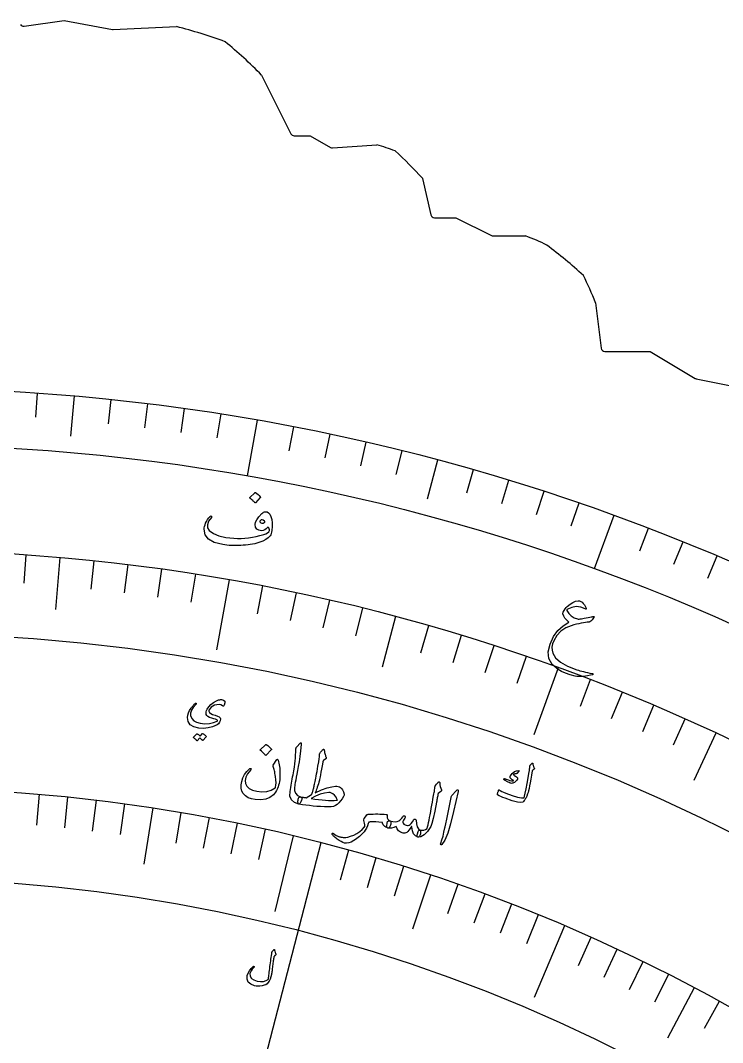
# Model space of a CAD drawing. Header units: millimetres. Extents: x -88 to 88, y -88 to 103.
# Drawn here: x 5.33 to 33.93, y 59.58 to 101.21 of the extents above; entities that cross this region are included whole.
import ezdxf

# ---------------------------------------------------------------- set-up
doc = ezdxf.new("R2010")
doc.units = ezdxf.units.MM
for name, color, linetype in [('CUT_OUTER', 1, 'Continuous'), ('ENGRAVE', 7, 'Continuous'), ('ENGRAVE_FINE', 8, 'Continuous'), ('TEXT', 5, 'Continuous')]:
    doc.layers.add(name, color=color, linetype=linetype)

msp = doc.modelspace()

# ---------------------------------------------------------------- linework, layer by layer
at = {"layer": 'CUT_OUTER'}
for points in [[(5.48, 100.9714), (7.1134, 101.2047), (7.1174, 101.2051), (7.1215, 101.2045), (9.0784, 100.8372), (9.0958, 100.8349), (9.1132, 100.8348), (11.6893, 100.9578), (11.6925, 100.9579)], [(15.1535, 98.9797), (15.1551, 98.9767), (16.3485, 96.5899)], [(16.4827, 96.507), (17.1279, 96.507), (17.1318, 96.5068), (17.1352, 96.505), (17.9585, 96.0348)], [(18.0429, 96.0154), (19.8483, 96.1354), (19.8519, 96.1354)], [(21.7068, 94.7759), (21.7077, 94.7726), (22.0506, 93.2854)], [(22.1968, 93.1691), (23.0631, 93.1691), (23.0665, 93.169), (23.0697, 93.1676), (24.5186, 92.4431)], [(24.5857, 92.4273), (25.906, 92.4273), (25.9098, 92.4271)], [(28.7538, 89.7072), (28.7545, 89.7036), (28.9849, 87.8604)], [(29.1337, 87.729), (30.9761, 87.729), (30.9795, 87.7288), (30.9824, 87.7272), (32.8114, 86.6292)], [(32.8592, 86.6107), (34.6842, 86.246), (34.6878, 86.2451), (34.6907, 86.2429), (42.8395, 79.4527), (42.8483, 79.4459)]]:
    msp.add_lwpolyline(points, dxfattribs=at)
for centre, radius, start, end in [((5.4588, 101.1199), 0.15, 213.72146, 278.1301), ((5.6494, 78.1646), 23.5807, 70.11332, 75.15098), ((2.0546, 86.1812), 18.3134, 44.33531, 50.63229), ((16.4827, 96.657), 0.15, 206.56505, 270), ((18.0329, 96.1651), 0.15, 240.26766, 273.80144), ((17.6873, 88.4047), 8.0281, 68.77489, 74.35748), ((9.0762, 83.2485), 17.1001, 42.38537, 47.65972), ((22.1968, 93.3191), 0.15, 192.98316, 270), ((24.5857, 92.5773), 0.15, 243.43495, 270), ((22.6931, 83.731), 9.2719, 63.8762, 69.70057), ((14.7414, 76.106), 19.9804, 47.42484, 52.96508), ((16.3004, 84.8365), 13.3721, 21.36104, 26.57842), ((29.1337, 87.879), 0.15, 187.12502, 270), ((32.8886, 86.7578), 0.15, 239.02025, 258.70053)]:
    msp.add_arc(centre, radius, start, end, dxfattribs=at)
at = {"layer": 'ENGRAVE'}
for points in [[(7.5163, 85.9118), (7.3725, 84.2681)], [(14.9754, 84.9298), (14.5743, 82.6549)], [(22.3206, 83.3014), (21.8935, 81.7077)], [(29.4958, 81.0391), (28.7058, 78.8684)], [(6.9411, 79.3369), (6.7555, 77.2154)], [(13.8293, 78.4301), (13.3251, 75.5702)], [(20.6123, 76.9263), (20.0612, 74.8693)], [(27.2385, 74.8371), (26.2453, 72.1083)], [(33.6573, 72.1784), (32.7573, 70.2483)], [(10.7214, 69.1336), (10.3654, 66.8378)], [(16.4353, 68.0021), (15.6911, 64.9227)], [(17.5662, 67.7188), (14.9147, 57.4971)], [(22.0396, 66.3977), (21.3078, 64.1928)], [(27.4964, 64.33), (26.2513, 61.4169)], [(32.7682, 61.8114), (31.6801, 59.7588)]]:
    msp.add_lwpolyline(points, dxfattribs=at)
for radius in [86.24, 86.24, 83.93, 79.64, 79.64, 76.252, 69.96, 69.96, 66.264]:
    msp.add_circle((0, 0), radius, dxfattribs=at)
at = {"layer": 'ENGRAVE_FINE'}
for points in [[(6.0158, 86.0299), (5.9467, 85.0423)], [(9.0145, 85.7676), (8.9111, 84.783)], [(10.51, 85.5972), (10.3894, 84.6146)], [(12.0023, 85.4007), (11.8645, 84.4204)], [(13.4909, 85.1782), (13.336, 84.2004)], [(16.4554, 84.6555), (16.2665, 83.6837)], [(17.9303, 84.3554), (17.7245, 83.3871)], [(19.3998, 84.0297), (19.1771, 83.065)], [(20.8633, 83.6783), (20.6238, 82.7177)], [(23.771, 82.8992), (23.4981, 81.9476)], [(25.2141, 82.4717), (24.9247, 81.525)], [(26.6496, 82.0191), (26.3437, 81.0776)], [(28.077, 81.5415), (27.7547, 80.6055)], [(30.9057, 80.512), (30.5509, 79.5877)], [(32.3061, 79.9603), (31.9352, 79.0424)], [(5.5554, 79.446), (5.4744, 78.2872)], [(8.3246, 79.2037), (8.2032, 78.0485)], [(33.6967, 79.3843), (33.3098, 78.473)], [(9.7057, 79.0464), (9.5641, 77.8934)], [(11.0837, 78.8649), (10.9221, 77.7147)], [(12.4584, 78.6595), (12.2767, 77.5122)], [(15.196, 78.1768), (14.9744, 77.0365)], [(16.5581, 77.8997), (16.3166, 76.7635)], [(17.9151, 77.5988), (17.6538, 76.467)], [(19.2667, 77.2744), (18.9856, 76.1473)], [(21.9518, 76.5549), (21.6316, 75.4383)], [(23.2845, 76.1601), (22.9449, 75.0493)], [(24.6101, 75.7421), (24.2512, 74.6374)], [(25.9282, 75.3011), (25.5501, 74.2028)], [(28.5404, 74.3503), (28.1241, 73.2659)], [(29.8337, 73.8409), (29.3985, 72.7639)], [(31.1178, 73.309), (30.664, 72.2397)], [(32.3925, 72.7548), (31.92, 71.6936)], [(6.0973, 69.6938), (5.9869, 68.4314)], [(7.2565, 69.5826), (7.1251, 68.3223)], [(8.4138, 69.4522), (8.2614, 68.1942)], [(9.5689, 69.3025), (9.3956, 68.0472)], [(11.8711, 68.9455), (11.6561, 67.6966)], [(13.0177, 68.7382), (12.7819, 67.4931)], [(14.1607, 68.5119), (13.9043, 67.2709)], [(15.3001, 68.2665), (15.0229, 67.0299)], [(18.6923, 67.4166), (18.3537, 66.1955)], [(19.8135, 67.0957), (19.4546, 65.8803)], [(20.9294, 66.756), (20.5503, 65.5468)], [(23.144, 66.0209), (22.7248, 64.825)], [(24.2422, 65.6256), (23.8031, 64.4369)], [(25.3338, 65.212), (24.8749, 64.0308)], [(26.4187, 64.7801), (25.9401, 63.6067)], [(28.5668, 63.8619), (28.0493, 62.7052)], [(29.6294, 63.3759), (29.0927, 62.2279)], [(30.6841, 62.872), (30.1283, 61.7332)], [(31.7304, 62.3505), (31.1557, 61.2211)], [(33.7972, 61.2548), (33.185, 60.1453)]]:
    msp.add_lwpolyline(points, dxfattribs=at)
at = {"layer": 'TEXT'}
for points in [[(14.8742, 81.9729), (14.8789, 81.9761), (14.8849, 81.9774), (14.8922, 81.9769), (14.9009, 81.9745), (14.9584, 81.9385), (15.0114, 81.8978), (15.0596, 81.8521), (15.1033, 81.8016), (15.1071, 81.7945), (15.1081, 81.7878), (15.1064, 81.7817), (15.1018, 81.776), (14.9087, 81.5659), (14.9021, 81.5612), (14.8947, 81.5611), (14.8865, 81.5657), (14.8774, 81.5748), (14.8697, 81.5827), (14.8573, 81.5946), (14.8403, 81.6107), (14.8187, 81.6307), (14.7921, 81.6549), (14.76, 81.6834), (14.7226, 81.716), (14.6797, 81.7527), (14.6742, 81.7586), (14.6718, 81.7638), (14.6727, 81.7685), (14.6767, 81.7727)], [(15.3129, 81.1998), (15.3768, 81.1923), (15.4349, 81.1564), (15.4871, 81.0921), (15.5334, 80.9993), (15.5681, 80.8833), (15.5858, 80.7496), (15.5865, 80.5981), (15.5702, 80.4288), (15.5603, 80.3682), (15.5453, 80.313), (15.5254, 80.2632), (15.5004, 80.2188), (15.4263, 80.135), (15.3259, 80.0606), (15.1992, 79.9955), (15.0463, 79.9397), (14.9616, 79.9163), (14.8748, 79.8954), (14.786, 79.877), (14.6951, 79.8612), (14.602, 79.8478), (14.5063, 79.8371), (14.4082, 79.8289), (14.3076, 79.8233), (14.207, 79.82), (14.1091, 79.8187), (14.0137, 79.8194), (13.921, 79.8222), (13.8307, 79.8273), (13.7426, 79.835), (13.6568, 79.8452), (13.5733, 79.8579), (13.2304, 79.9446), (12.9897, 80.0781), (12.8509, 80.2593), (12.8142, 80.4887), (12.8201, 80.5397), (12.8323, 80.5969), (12.8506, 80.6604), (12.8752, 80.7301), (12.9093, 80.8056), (12.9512, 80.8773), (13.0011, 80.9454), (13.059, 81.0097), (13.0673, 81.0169), (13.0763, 81.0215), (13.0861, 81.0235), (13.0968, 81.023), (13.1066, 81.02), (13.114, 81.0145), (13.119, 81.0067), (13.1216, 80.9964), (13.1219, 80.9855), (13.1199, 80.9758), (13.1157, 80.9672), (13.1092, 80.9598), (12.9972, 80.8068), (12.946, 80.6689), (12.9553, 80.5462), (13.0249, 80.4388), (13.1954, 80.3107), (13.4194, 80.2143), (13.6969, 80.1493), (14.0283, 80.1149), (14.1756, 80.1104), (14.3244, 80.1126), (14.4747, 80.1215), (14.6265, 80.1372), (14.7798, 80.1595), (14.9343, 80.1887), (15.0901, 80.2247), (15.2472, 80.2674), (15.3322, 80.2967), (15.3991, 80.333), (15.448, 80.3765), (15.4789, 80.427), (15.4751, 80.4666), (15.4645, 80.5042), (15.4469, 80.54), (15.4225, 80.5738), (15.4192, 80.5758), (15.4145, 80.5745), (15.4083, 80.5698), (15.4007, 80.5618), (15.3418, 80.4982), (15.2809, 80.4535), (15.218, 80.4278), (15.1531, 80.4211), (15.0404, 80.4406), (14.9599, 80.4896), (14.9116, 80.568), (14.8955, 80.6761), (14.9126, 80.7657), (14.963, 80.8697), (15.0467, 80.9882), (15.1639, 81.121), (15.1991, 81.1526), (15.2356, 81.1763), (15.2736, 81.192), (15.3129, 81.1998)], [(15.2644, 80.7527), (15.2787, 80.7646), (15.2847, 80.778), (15.2824, 80.793), (15.2719, 80.8095), (15.2248, 80.8536), (15.1791, 80.8707), (15.1349, 80.8608), (15.0921, 80.8239), (15.0851, 80.8115), (15.0819, 80.7999), (15.0826, 80.7893), (15.0871, 80.7796), (15.1259, 80.7436), (15.1684, 80.7271), (15.2146, 80.7302), (15.2644, 80.7527)], [(28.0525, 77.5714), (28.1045, 77.567), (28.1557, 77.5475), (28.2063, 77.5131), (28.256, 77.4637), (28.2799, 77.4345), (28.3012, 77.4061), (28.32, 77.3784), (28.3363, 77.3514), (28.3501, 77.3253), (28.3615, 77.3002), (28.3706, 77.2763), (28.3772, 77.2534), (28.3796, 77.2326), (28.3721, 77.2231), (28.3546, 77.2249), (28.3271, 77.2379), (28.1515, 77.3156), (27.9704, 77.3374), (27.7842, 77.3031), (27.5933, 77.2128), (27.5861, 77.205), (27.5829, 77.1954), (27.5837, 77.184), (27.5884, 77.1707), (27.6687, 77.0494), (27.7677, 76.9526), (27.8854, 76.88), (28.022, 76.8315), (28.0483, 76.8275), (28.0841, 76.8275), (28.1295, 76.8316), (28.1845, 76.8398), (28.2866, 76.8599), (28.3769, 76.8775), (28.4552, 76.8926), (28.5216, 76.9052), (28.5762, 76.9155), (28.6187, 76.9234), (28.6494, 76.929), (28.6681, 76.9322), (28.6926, 76.9309), (28.7021, 76.9204), (28.6966, 76.9006), (28.6762, 76.8715), (28.6123, 76.799), (28.5606, 76.7466), (28.5211, 76.7142), (28.4938, 76.7019), (28.4215, 76.6956), (28.3439, 76.6858), (28.2611, 76.6727), (28.173, 76.6561), (28.0798, 76.636), (27.9814, 76.6124), (27.8778, 76.5853), (27.7691, 76.5548), (27.5407, 76.4634), (27.3449, 76.33), (27.1818, 76.1547), (27.051, 75.9379), (27.0034, 75.8114), (26.9812, 75.686), (26.9842, 75.5617), (27.0123, 75.4385), (27.1235, 75.247), (27.3243, 75.0707), (27.6148, 74.9088), (27.9948, 74.7604), (28.0553, 74.742), (28.1208, 74.7233), (28.1915, 74.7043), (28.2672, 74.6851), (28.3479, 74.6657), (28.4335, 74.6466), (28.524, 74.6276), (28.6194, 74.6087), (28.6355, 74.6045), (28.6466, 74.5991), (28.6527, 74.5927), (28.6538, 74.5853), (28.6279, 74.5608), (28.5528, 74.5372), (28.4287, 74.5144), (28.2556, 74.4923), (28.1523, 74.4832), (28.0639, 74.4806), (27.9905, 74.4847), (27.932, 74.4954), (27.7222, 74.5559), (27.5362, 74.6223), (27.3738, 74.6947), (27.235, 74.7733), (26.9944, 74.9811), (26.8589, 75.2224), (26.8288, 75.4979), (26.9048, 75.8076), (27.05, 76.1097), (27.2261, 76.359), (27.4336, 76.5551), (27.6724, 76.6979), (27.5818, 76.7851), (27.5115, 76.8656), (27.4615, 76.9396), (27.4319, 77.0071), (27.4262, 77.0321), (27.4253, 77.0575), (27.4292, 77.0833), (27.4379, 77.1096), (27.4732, 77.1759), (27.5128, 77.2365), (27.5567, 77.2913), (27.6049, 77.3403), (27.7194, 77.4328), (27.8321, 77.5021), (27.9432, 77.5483), (28.0525, 77.5714)], [(13.567, 73.2939), (13.5015, 73.33), (13.4238, 73.3452), (13.3339, 73.3396), (13.2319, 73.3129), (13.1647, 73.282), (13.1061, 73.2411), (13.056, 73.1904), (13.0146, 73.1298), (13.0092, 73.1171), (13.0065, 73.1035), (13.0064, 73.0888), (13.0089, 73.0731), (13.0348, 73.021), (13.0858, 72.9761), (13.1618, 72.9383), (13.2628, 72.9075), (13.3626, 72.878), (13.4329, 72.8446), (13.4737, 72.8075), (13.485, 72.7667), (13.4724, 72.6878), (13.4441, 72.6208), (13.4001, 72.5656), (13.3404, 72.5222), (13.1617, 72.4419), (12.9783, 72.3919), (12.7898, 72.372), (12.5962, 72.3823), (12.3916, 72.4325), (12.2472, 72.5219), (12.163, 72.6508), (12.1389, 72.8194), (12.1506, 72.9077), (12.1791, 73.001), (12.2245, 73.0992), (12.2868, 73.2024), (12.3073, 73.2305), (12.328, 73.2575), (12.3489, 73.2834), (12.37, 73.3081), (12.3915, 73.3317), (12.4136, 73.3545), (12.4362, 73.3763), (12.4594, 73.3971), (12.4714, 73.4054), (12.4812, 73.4079), (12.489, 73.4046), (12.4947, 73.3956), (12.4969, 73.3852), (12.4962, 73.3754), (12.4926, 73.366), (12.4859, 73.3572), (12.3731, 73.2294), (12.2989, 73.1095), (12.2632, 72.9975), (12.2658, 72.8934), (12.3109, 72.7766), (12.3904, 72.6861), (12.5045, 72.6216), (12.6531, 72.5831), (12.849, 72.5646), (13.0301, 72.5736), (13.1965, 72.61), (13.3484, 72.674), (13.358, 72.6801), (13.3624, 72.687), (13.3618, 72.6949), (13.3561, 72.7038), (13.3299, 72.723), (13.2822, 72.7439), (13.213, 72.7666), (13.1221, 72.7908), (13.0304, 72.8192), (12.9627, 72.8537), (12.9189, 72.8945), (12.8992, 72.9416), (12.8953, 72.9935), (12.9011, 73.0461), (12.9163, 73.0996), (12.9412, 73.1539), (13.009, 73.2572), (13.094, 73.3482), (13.1963, 73.4269), (13.3157, 73.4932), (13.3471, 73.5084), (13.3772, 73.5209), (13.4059, 73.531), (13.4334, 73.5385), (13.4595, 73.5435), (13.4841, 73.5464), (13.5071, 73.547), (13.5286, 73.5455), (13.6097, 73.5226), (13.6535, 73.4773), (13.6603, 73.4098), (13.6299, 73.32), (13.6153, 73.297), (13.6, 73.285), (13.5839, 73.2839), (13.567, 73.2939)], [(12.7436, 72.1611), (12.7468, 72.1633), (12.7508, 72.1643), (12.7556, 72.164), (12.7614, 72.1624), (12.7809, 72.1508), (12.7996, 72.1385), (12.8174, 72.1254), (12.8345, 72.1117), (12.8508, 72.0972), (12.8666, 72.0816), (12.8817, 72.065), (12.8963, 72.0474), (12.8988, 72.0424), (12.8994, 72.0374), (12.8981, 72.0325), (12.8949, 72.0277), (12.7642, 71.8822), (12.761, 71.8806), (12.7569, 71.8813), (12.7519, 71.8844), (12.7459, 71.8899), (12.742, 71.8947), (12.7354, 71.9015), (12.7262, 71.9103), (12.7143, 71.921), (12.6997, 71.9339), (12.6822, 71.9492), (12.6618, 71.9667), (12.6386, 71.9865), (12.536, 71.8736), (12.5316, 71.8703), (12.5267, 71.8702), (12.5212, 71.8732), (12.5152, 71.8794), (12.51, 71.8847), (12.5018, 71.8928), (12.4904, 71.9037), (12.476, 71.9173), (12.4583, 71.9336), (12.437, 71.9529), (12.412, 71.9749), (12.3835, 71.9998), (12.3807, 72.0036), (12.3798, 72.0071), (12.3808, 72.0102), (12.3836, 72.0131), (12.5146, 72.1524), (12.5178, 72.1546), (12.5218, 72.1556), (12.5266, 72.1553), (12.5324, 72.1537), (12.5491, 72.1448), (12.5652, 72.135), (12.5805, 72.1243), (12.5952, 72.1128), (12.6092, 72.1006), (12.6225, 72.0878), (12.6352, 72.0744), (12.6472, 72.0605)], [(15.3162, 71.7109), (15.3213, 71.7141), (15.3277, 71.7154), (15.3355, 71.7146), (15.3446, 71.7117), (15.4045, 71.6717), (15.4593, 71.6266), (15.509, 71.5766), (15.5535, 71.5215), (15.5574, 71.5138), (15.5582, 71.5067), (15.5562, 71.5002), (15.5512, 71.4944), (15.3392, 71.2776), (15.3321, 71.2728), (15.3242, 71.273), (15.3157, 71.2781), (15.3064, 71.2881), (15.2984, 71.2967), (15.2857, 71.3098), (15.2682, 71.3274), (15.246, 71.3494), (15.2186, 71.376), (15.1856, 71.4072), (15.1469, 71.443), (15.1026, 71.4834), (15.097, 71.4898), (15.0946, 71.4955), (15.0957, 71.5005), (15.1001, 71.5047)], [(16.7321, 71.7754), (16.7409, 71.7838), (16.7486, 71.7889), (16.755, 71.7909), (16.7603, 71.7896), (16.7673, 71.7835), (16.7714, 71.7688), (16.7727, 71.7458), (16.7711, 71.7143), (16.7414, 71.4621), (16.7108, 71.2297), (16.6793, 71.0169), (16.6472, 70.8239), (16.6169, 70.6594), (16.59, 70.512), (16.5664, 70.3815), (16.5461, 70.2681), (16.529, 70.1717), (16.5148, 70.0924), (16.5035, 70.0302), (16.4951, 69.9851), (16.4928, 69.8447), (16.5339, 69.7312), (16.6184, 69.6447), (16.7463, 69.585), (16.7813, 69.5661), (16.7997, 69.5374), (16.8014, 69.4987), (16.7864, 69.4502), (16.7524, 69.3763), (16.7225, 69.3249), (16.6968, 69.2959), (16.6752, 69.2894), (16.4927, 69.3595), (16.3714, 69.4676), (16.3115, 69.614), (16.3128, 69.7989), (16.3262, 69.8843), (16.3402, 69.9699), (16.3549, 70.0554), (16.3702, 70.1411), (16.386, 70.2268), (16.402, 70.3127), (16.4183, 70.3988), (16.4348, 70.485), (16.4665, 70.6494), (16.492, 70.7982), (16.5111, 70.9313), (16.524, 71.0487), (16.5332, 71.1622), (16.5415, 71.2835), (16.5489, 71.4125), (16.5554, 71.5494), (16.5577, 71.5738), (16.5633, 71.5953), (16.5723, 71.6138), (16.5845, 71.6294)], [(17.6551, 71.5122), (17.6651, 71.5187), (17.6737, 71.5224), (17.6806, 71.5235), (17.686, 71.522), (17.6918, 71.5175), (17.6966, 71.5107), (17.7003, 71.5015), (17.703, 71.4899), (17.7134, 71.4404), (17.7234, 71.3944), (17.7333, 71.3519), (17.7428, 71.313), (17.7524, 71.278), (17.7624, 71.2472), (17.7728, 71.2206), (17.7836, 71.1984), (17.7911, 71.1804), (17.7909, 71.1635), (17.7829, 71.1476), (17.7672, 71.1328), (17.68, 71.0675), (17.6679, 71.0555), (17.6583, 71.0407), (17.651, 71.0232), (17.6462, 71.0028), (17.6185, 70.8455), (17.5938, 70.7069), (17.5719, 70.5873), (17.553, 70.4865), (17.5371, 70.4043), (17.5245, 70.3404), (17.5152, 70.2948), (17.509, 70.2677), (17.4884, 70.1879), (17.4674, 70.1127), (17.4459, 70.0419), (17.424, 69.9755), (17.4019, 69.9136), (17.3799, 69.856), (17.3578, 69.8027), (17.3358, 69.7538), (17.6012, 69.8684), (17.8276, 69.9505), (18.0144, 70.0003), (18.1614, 70.0181), (18.2244, 70.0166), (18.2792, 70.0084), (18.3256, 69.9937), (18.3637, 69.9723), (18.4136, 69.9273), (18.456, 69.8659), (18.4909, 69.7881), (18.5183, 69.6939), (18.5208, 69.6725), (18.5179, 69.6495), (18.5098, 69.6247), (18.4964, 69.5984), (18.4373, 69.5066), (18.3735, 69.4213), (18.3049, 69.3425), (18.2316, 69.2701), (18.1679, 69.2279), (18.0859, 69.1983), (17.9855, 69.1812), (17.8668, 69.1767), (17.711, 69.1817), (17.557, 69.1893), (17.4049, 69.1993), (17.2546, 69.2118), (17.1063, 69.227), (16.9603, 69.2449), (16.8166, 69.2657), (16.6752, 69.2894), (16.6606, 69.2977), (16.6494, 69.3147), (16.6416, 69.3405), (16.6372, 69.375), (16.6359, 69.4163), (16.6392, 69.4552), (16.647, 69.4918), (16.6595, 69.5259), (16.6761, 69.5543), (16.696, 69.5736), (16.7195, 69.5838), (16.7463, 69.585), (16.7802, 69.5788), (16.8123, 69.5734), (16.8427, 69.5689), (16.8713, 69.5652), (16.8981, 69.562), (16.9229, 69.5588), (16.9458, 69.5556), (16.9668, 69.5524), (17.1935, 69.6846), (17.197, 69.6919), (17.2011, 69.7015), (17.2057, 69.7132), (17.2109, 69.7273), (17.2167, 69.7436), (17.223, 69.7621), (17.2299, 69.783), (17.2373, 69.806), (17.2451, 69.8312), (17.2529, 69.8583), (17.2607, 69.8874), (17.2686, 69.9184), (17.2766, 69.951), (17.2851, 69.9852), (17.2938, 70.0207), (17.303, 70.0577), (17.3129, 70.0996), (17.324, 70.15), (17.3363, 70.2087), (17.3498, 70.2758), (17.3644, 70.3509), (17.38, 70.4336), (17.3966, 70.5239), (17.4141, 70.6218), (17.4525, 70.8391), (17.481, 71.0115), (17.4998, 71.1389), (17.5087, 71.2212), (17.5127, 71.2746), (17.5166, 71.315), (17.5205, 71.3423), (17.5242, 71.3566), (17.541, 71.3812), (17.5576, 71.404), (17.5741, 71.4252), (17.5903, 71.4447), (17.6065, 71.4629), (17.6227, 71.4802), (17.6389, 71.4966), (17.6551, 71.5122)], [(15.8288, 71.0805), (15.8444, 71.0186), (15.8585, 70.9544), (15.8712, 70.888), (15.8824, 70.8193), (15.8917, 70.7479), (15.8986, 70.6737), (15.903, 70.5965), (15.905, 70.5164), (15.9043, 70.4372), (15.9, 70.3595), (15.8921, 70.2833), (15.8806, 70.2085), (15.8655, 70.135), (15.8467, 70.0625), (15.8243, 69.991), (15.7982, 69.9206), (15.765, 69.848), (15.7274, 69.7825), (15.6854, 69.724), (15.639, 69.6725), (15.4964, 69.5636), (15.3256, 69.494), (15.1267, 69.4634), (14.8994, 69.4717), (14.7402, 69.5016), (14.6059, 69.5522), (14.4962, 69.6236), (14.4113, 69.7161), (14.3551, 69.8238), (14.3253, 69.9424), (14.3221, 70.0719), (14.3454, 70.2124), (14.3944, 70.3563), (14.4634, 70.49), (14.5525, 70.6135), (14.6618, 70.7267), (14.678, 70.7389), (14.6923, 70.7445), (14.7049, 70.7436), (14.7158, 70.7362), (14.7246, 70.7236), (14.7247, 70.7085), (14.7161, 70.6908), (14.6987, 70.6707), (14.5826, 70.5238), (14.5115, 70.3844), (14.4852, 70.2525), (14.5034, 70.1282), (14.5609, 70.0197), (14.6554, 69.9309), (14.7868, 69.8618), (14.9552, 69.8121), (15.1665, 69.788), (15.3627, 69.8023), (15.5441, 69.8554), (15.711, 69.9472), (15.7149, 69.9509), (15.7184, 69.9568), (15.7215, 69.965), (15.7243, 69.9754), (15.7381, 70.0591), (15.7422, 70.1592), (15.7365, 70.2758), (15.7209, 70.4089), (15.7104, 70.4764), (15.6996, 70.5395), (15.6887, 70.598), (15.6777, 70.6521), (15.6662, 70.7015), (15.654, 70.746), (15.6412, 70.7857), (15.6278, 70.8205), (15.6217, 70.8385), (15.6195, 70.8544), (15.6212, 70.868), (15.6268, 70.8796), (15.7809, 71.1015), (15.7934, 71.1136), (15.8056, 71.1142), (15.8174, 71.1031), (15.8288, 71.0805)], [(26.2045, 70.9332), (26.2082, 70.9069), (26.2127, 70.8815), (26.2182, 70.8571), (26.2246, 70.8337), (26.2321, 70.8112), (26.2408, 70.7895), (26.2507, 70.7687), (26.2618, 70.7488), (26.2652, 70.7387), (26.2639, 70.7288), (26.258, 70.7192), (26.2474, 70.7099), (26.1872, 70.6623), (26.1811, 70.657), (26.1764, 70.6523), (26.1731, 70.6482), (26.1713, 70.6448), (26.1438, 70.466), (26.1176, 70.3048), (26.093, 70.1613), (26.0698, 70.0355), (26.048, 69.9275), (26.0276, 69.8375), (26.0087, 69.7655), (25.9911, 69.7114), (25.9537, 69.6111), (25.9401, 69.5799), (25.9248, 69.5492), (25.908, 69.519), (25.8896, 69.4891), (25.8696, 69.4598), (25.8476, 69.431), (25.8239, 69.4028), (25.7983, 69.375), (25.7189, 69.3493), (25.5713, 69.3664), (25.3555, 69.426), (25.0711, 69.5273), (24.9835, 69.5623), (24.9032, 69.5969), (24.8303, 69.6311), (24.7647, 69.6649), (24.7594, 69.6698), (24.7563, 69.6754), (24.7555, 69.6816), (24.7569, 69.6885), (24.7663, 69.7207), (24.775, 69.7499), (24.7831, 69.7762), (24.7906, 69.7995), (24.7975, 69.8201), (24.804, 69.8382), (24.8101, 69.8539), (24.8157, 69.8671), (24.8193, 69.8744), (24.8235, 69.8777), (24.8283, 69.877), (24.8338, 69.8723), (24.8766, 69.8407), (24.9347, 69.8079), (25.0079, 69.774), (25.0964, 69.7389), (25.3635, 69.6423), (25.5769, 69.5787), (25.7367, 69.5484), (25.8432, 69.5519), (25.8662, 69.6143), (25.8956, 69.7324), (25.9313, 69.9061), (25.9732, 70.1355), (26.0131, 70.3659), (26.0424, 70.5404), (26.0612, 70.6591), (26.0698, 70.722), (26.0716, 70.7393), (26.0733, 70.7556), (26.0749, 70.7707), (26.0764, 70.7848), (26.0777, 70.7975), (26.0788, 70.8089), (26.0797, 70.8189), (26.0803, 70.8276), (26.083, 70.846), (26.0884, 70.8624), (26.0968, 70.877), (26.1079, 70.8896), (26.1763, 70.9529), (26.1815, 70.957), (26.1863, 70.9591), (26.1907, 70.9594), (26.1947, 70.9578), (26.1986, 70.9533), (26.2016, 70.9477), (26.2036, 70.941), (26.2045, 70.9332)], [(25.6297, 70.6595), (25.6334, 70.6575), (25.6362, 70.6548), (25.6382, 70.6512), (25.6392, 70.6467), (25.6388, 70.6432), (25.6378, 70.6397), (25.6362, 70.636), (25.634, 70.6323), (25.5509, 70.5392), (25.5416, 70.5301), (25.5329, 70.5236), (25.525, 70.5198), (25.5177, 70.5187), (25.489, 70.5208), (25.4633, 70.5192), (25.4407, 70.5138), (25.4212, 70.5048), (25.4156, 70.4983), (25.4167, 70.489), (25.4242, 70.4766), (25.4383, 70.4614), (25.4485, 70.4532), (25.4591, 70.4452), (25.4702, 70.4372), (25.4818, 70.4294), (25.494, 70.4216), (25.507, 70.4139), (25.5206, 70.4062), (25.5351, 70.3985), (25.5797, 70.3577), (25.5803, 70.3071), (25.5369, 70.2465), (25.4497, 70.176), (25.4175, 70.1573), (25.388, 70.1443), (25.3612, 70.137), (25.337, 70.1355), (25.3123, 70.139), (25.2799, 70.1485), (25.2397, 70.164), (25.1918, 70.1854), (25.1675, 70.1969), (25.1448, 70.2086), (25.1236, 70.2207), (25.104, 70.2331), (25.0859, 70.2454), (25.069, 70.2572), (25.0534, 70.2686), (25.0391, 70.2795), (25.0311, 70.2886), (25.0262, 70.2974), (25.0245, 70.306), (25.0258, 70.3144), (25.03, 70.322), (25.036, 70.3264), (25.0437, 70.3276), (25.0531, 70.3255), (25.0826, 70.3172), (25.1159, 70.3072), (25.153, 70.2955), (25.1939, 70.2822), (25.2701, 70.2573), (25.3306, 70.2406), (25.3754, 70.2321), (25.4045, 70.2319), (25.4088, 70.2331), (25.4117, 70.2357), (25.4134, 70.2396), (25.4139, 70.2448), (25.4131, 70.2484), (25.4107, 70.2523), (25.4067, 70.2565), (25.4011, 70.261), (25.3463, 70.2971), (25.3238, 70.3133), (25.3057, 70.3303), (25.2919, 70.348), (25.2825, 70.3665), (25.2761, 70.3865), (25.2748, 70.4053), (25.2786, 70.4228), (25.2875, 70.439), (25.3671, 70.5417), (25.4507, 70.6126), (25.5382, 70.6519), (25.6297, 70.6595)], [(22.2388, 70.0519), (22.2777, 70.0974), (22.3083, 70.1335), (22.3304, 70.1604), (22.3442, 70.178), (22.354, 70.1888), (22.3643, 70.1955), (22.3751, 70.198), (22.3864, 70.1964), (22.3979, 70.1905), (22.4061, 70.1813), (22.4109, 70.1686), (22.4124, 70.1527), (22.4177, 70.0749), (22.4305, 70.0023), (22.4508, 69.9348), (22.4785, 69.8725), (22.4857, 69.8531), (22.4835, 69.8345), (22.4721, 69.8167), (22.4515, 69.7996), (22.3473, 69.723), (22.3379, 69.6768), (22.3288, 69.6314), (22.3199, 69.5868), (22.3113, 69.543), (22.3029, 69.5), (22.2947, 69.4579), (22.2869, 69.4165), (22.2792, 69.3759), (22.2081, 69.0005), (22.1445, 68.7095), (22.0888, 68.503), (22.0412, 68.3808), (21.9079, 68.1742), (21.7755, 68.0324), (21.644, 67.9554), (21.5131, 67.9431), (21.5099, 67.9441), (21.5067, 67.9451), (21.5036, 67.9462), (21.5004, 67.9472), (21.4871, 67.9713), (21.4881, 68.0166), (21.5031, 68.0831), (21.5324, 68.1709), (21.5457, 68.2025), (21.5622, 68.2234), (21.582, 68.2336), (21.6049, 68.233), (21.6914, 68.2235), (21.7686, 68.2315), (21.8364, 68.257), (21.8948, 68.3001), (21.9137, 68.3684), (21.9333, 68.4465), (21.9537, 68.5347), (21.9748, 68.6328), (21.9967, 68.7404), (22.0194, 68.857), (22.043, 68.9827), (22.0673, 69.1174), (22.0923, 69.2496), (22.1142, 69.3684), (22.1333, 69.474), (22.1494, 69.5664), (22.1631, 69.6453), (22.1747, 69.7108), (22.1842, 69.7627), (22.1917, 69.8011), (22.2171, 69.995), (22.2218, 70.0135), (22.227, 70.0291), (22.2327, 70.0419), (22.2388, 70.0519)], [(17.9704, 69.7535), (17.9536, 69.7571), (17.9361, 69.7597), (17.9179, 69.7611), (17.899, 69.7614), (17.7219, 69.7393), (17.5411, 69.6911), (17.3569, 69.6169), (17.1693, 69.5166), (17.3258, 69.493), (17.4751, 69.4735), (17.6172, 69.458), (17.7522, 69.4468), (17.8802, 69.4399), (18.0012, 69.4376), (18.1153, 69.44), (18.2224, 69.4471), (18.2326, 69.4486), (18.2386, 69.4525), (18.2405, 69.4587), (18.2382, 69.4674), (18.1905, 69.572), (18.13, 69.6546), (18.0566, 69.7151), (17.9704, 69.7535)], [(23.0641, 69.8201), (23.1151, 69.8691), (23.1473, 69.8816), (23.1605, 69.8576), (23.1548, 69.7972), (22.9688, 68.9869), (22.8524, 68.4903), (22.7338, 68.1021), (22.6135, 67.8221), (22.492, 67.6503), (22.4763, 67.6382), (22.4642, 67.6329), (22.4556, 67.6344), (22.4507, 67.6427), (22.4482, 67.6539), (22.4483, 67.6675), (22.4509, 67.6833), (22.456, 67.7014), (22.5021, 67.8403), (22.5446, 67.9897), (22.5834, 68.1496), (22.6185, 68.3202), (22.6285, 68.3644), (22.6542, 68.4845), (22.6955, 68.6803), (22.7522, 68.9519), (22.8719, 69.5563), (22.8804, 69.5877), (22.8914, 69.6156), (22.9049, 69.6401), (22.9209, 69.6611)], [(20.3031, 68.3145), (20.2534, 68.3316), (20.2102, 68.3517), (20.1736, 68.3746), (20.1434, 68.4005), (20.1305, 68.414), (20.119, 68.4288), (20.109, 68.4449), (20.1005, 68.4624), (20.0929, 68.4809), (20.0858, 68.5001), (20.0791, 68.5201), (20.0728, 68.5409), (19.9324, 68.5599), (19.8019, 68.5704), (19.6813, 68.5726), (19.5707, 68.5665), (19.5461, 68.5606), (19.5263, 68.5484), (19.5113, 68.5301), (19.5011, 68.5056), (19.4634, 68.4037), (19.4219, 68.313), (19.3768, 68.2334), (19.3279, 68.165), (19.2842, 68.1131), (19.2382, 68.0631), (19.19, 68.0151), (19.1396, 67.9689), (19.0871, 67.9249), (19.0324, 67.8833), (18.9757, 67.8439), (18.917, 67.8068), (18.8062, 67.7471), (18.7059, 67.7103), (18.6158, 67.6964), (18.536, 67.7053), (18.4638, 67.7297), (18.3903, 67.7634), (18.3154, 67.8067), (18.2393, 67.8593), (18.2027, 67.8881), (18.1696, 67.9152), (18.1399, 67.9407), (18.1136, 67.9647), (18.0904, 67.9869), (18.0702, 68.0072), (18.0528, 68.0257), (18.0384, 68.0423), (18.0305, 68.0553), (18.0273, 68.068), (18.0286, 68.0803), (18.0345, 68.0923), (18.0437, 68.101), (18.0547, 68.1035), (18.0674, 68.0999), (18.0819, 68.0902), (18.1384, 68.0505), (18.1904, 68.0185), (18.238, 67.9941), (18.2813, 67.9775), (18.304, 67.97), (18.3283, 67.963), (18.3543, 67.9565), (18.3819, 67.9503), (18.4111, 67.9446), (18.4419, 67.9393), (18.4743, 67.9345), (18.5083, 67.93), (18.5831, 67.9306), (18.6744, 67.9476), (18.7823, 67.9809), (18.907, 68.0305), (19.0345, 68.0945), (19.1507, 68.1711), (19.2556, 68.2604), (19.3493, 68.3626), (19.3531, 68.3667), (19.3552, 68.3714), (19.3558, 68.3765), (19.3548, 68.3821), (19.3546, 68.4506), (19.3486, 68.5137), (19.3366, 68.5715), (19.3188, 68.6239), (19.3183, 68.6547), (19.3392, 68.7024), (19.3813, 68.7668), (19.4448, 68.8481), (19.4609, 68.8628), (19.479, 68.8735), (19.499, 68.8801), (19.521, 68.8827), (19.6138, 68.8855), (19.7051, 68.8873), (19.7949, 68.8882), (19.8831, 68.888), (19.9702, 68.8866), (20.0564, 68.8835), (20.1417, 68.8789), (20.2262, 68.8726), (20.2458, 68.869), (20.2597, 68.861), (20.2679, 68.8485), (20.2703, 68.8314), (20.2668, 68.7955), (20.2674, 68.7619), (20.2722, 68.7305), (20.2812, 68.7015), (20.2966, 68.6758), (20.3198, 68.6513), (20.3509, 68.628), (20.3897, 68.6059), (20.4077, 68.5911), (20.4193, 68.5698), (20.4246, 68.542), (20.4236, 68.5077), (20.4174, 68.4708), (20.4072, 68.435), (20.393, 68.4005), (20.3747, 68.3672), (20.3554, 68.3405), (20.337, 68.3229), (20.3196, 68.3142), (20.3031, 68.3145)], [(20.3833, 68.6078), (20.4968, 68.581), (20.5956, 68.5726), (20.6799, 68.5825), (20.7496, 68.6109), (20.7857, 68.6385), (20.8238, 68.6757), (20.864, 68.7225), (20.9062, 68.7787), (20.9204, 68.7949), (20.934, 68.8064), (20.9471, 68.8132), (20.9597, 68.8154), (20.9743, 68.814), (20.9861, 68.8091), (20.995, 68.8006), (21.001, 68.7886), (21.0045, 68.7726), (21.0035, 68.7561), (20.9979, 68.7393), (20.9878, 68.7221), (20.9566, 68.6793), (20.9335, 68.6424), (20.9183, 68.6115), (20.9111, 68.5865), (20.9112, 68.5479), (20.9255, 68.5124), (20.9539, 68.4801), (20.9964, 68.4509), (21.0466, 68.428), (21.0914, 68.4164), (21.1309, 68.4162), (21.1652, 68.4272), (21.2072, 68.4577), (21.2533, 68.5069), (21.3035, 68.5747), (21.3577, 68.6611), (21.3651, 68.6712), (21.3758, 68.6766), (21.39, 68.6775), (21.4077, 68.6738), (21.4233, 68.6672), (21.4347, 68.6583), (21.4419, 68.6472), (21.4448, 68.6339), (21.4622, 68.4831), (21.4951, 68.3659), (21.5437, 68.2822), (21.6081, 68.2319), (21.6223, 68.219), (21.6307, 68.1947), (21.6332, 68.1589), (21.6299, 68.1116), (21.6232, 68.0754), (21.613, 68.0417), (21.5991, 68.0104), (21.5816, 67.9817), (21.565, 67.9606), (21.5486, 67.9469), (21.5324, 67.9408), (21.5163, 67.9421), (21.42, 67.9944), (21.3481, 68.0828), (21.3005, 68.2072), (21.277, 68.3677), (21.2759, 68.3761), (21.2728, 68.3797), (21.2679, 68.3786), (21.261, 68.3727), (21.2045, 68.2923), (21.1532, 68.2267), (21.1069, 68.1758), (21.0657, 68.1397), (21.0294, 68.118), (20.9927, 68.1048), (20.9556, 68.1001), (20.918, 68.104), (20.8149, 68.1433), (20.7327, 68.2021), (20.6711, 68.2806), (20.6303, 68.3787), (20.5379, 68.3382), (20.4516, 68.3142), (20.3712, 68.307), (20.2967, 68.3164), (20.2797, 68.3262), (20.2674, 68.3444), (20.2598, 68.3709), (20.2568, 68.4057), (20.2638, 68.5085), (20.2872, 68.5764), (20.327, 68.6095), (20.3833, 68.6078)], [(15.6485, 63.3569), (15.6534, 63.362), (15.6588, 63.3651), (15.6649, 63.3663), (15.6714, 63.3656), (15.6776, 63.3629), (15.6821, 63.3583), (15.6852, 63.3518), (15.6868, 63.3433), (15.6941, 63.2946), (15.7041, 63.2515), (15.7168, 63.2142), (15.7322, 63.1826), (15.7363, 63.1716), (15.7354, 63.1603), (15.7296, 63.1487), (15.7187, 63.1368), (15.7123, 63.1314), (15.7061, 63.1261), (15.7003, 63.121), (15.6948, 63.1161), (15.6897, 63.1115), (15.6849, 63.1073), (15.6804, 63.1036), (15.6764, 63.1002), (15.6694, 63.094), (15.6635, 63.086), (15.6587, 63.0762), (15.6551, 63.0646), (15.6491, 63.0307), (15.6431, 62.9936), (15.6371, 62.9533), (15.6311, 62.9098), (15.625, 62.8632), (15.6185, 62.8134), (15.6118, 62.7605), (15.6048, 62.7044), (15.5987, 62.6483), (15.5924, 62.5956), (15.5862, 62.5465), (15.5798, 62.5007), (15.5736, 62.4583), (15.5675, 62.4191), (15.5615, 62.383), (15.5556, 62.3501), (15.5343, 62.2537), (15.5038, 62.1649), (15.4643, 62.0837), (15.4158, 62.0102), (15.3763, 61.9697), (15.3226, 61.9366), (15.2548, 61.9107), (15.1728, 61.8921), (15.0864, 61.8812), (15.0069, 61.8779), (14.9344, 61.8822), (14.8689, 61.8943), (14.7121, 61.9555), (14.6105, 62.0446), (14.564, 62.1619), (14.5727, 62.3076), (14.6056, 62.41), (14.6568, 62.5058), (14.7266, 62.5949), (14.8149, 62.6773), (14.8212, 62.6818), (14.8272, 62.6841), (14.833, 62.6841), (14.8385, 62.6819), (14.844, 62.6782), (14.8479, 62.6741), (14.8502, 62.6696), (14.8508, 62.6647), (14.8505, 62.6578), (14.8487, 62.6514), (14.8455, 62.6456), (14.841, 62.6405), (14.7761, 62.5646), (14.7281, 62.4982), (14.6969, 62.4413), (14.6826, 62.3941), (14.6905, 62.2831), (14.743, 62.1945), (14.84, 62.1282), (14.9815, 62.0838), (15.1146, 62.0665), (15.2328, 62.0723), (15.3362, 62.1012), (15.4248, 62.1533), (15.4316, 62.1874), (15.4388, 62.2274), (15.4463, 62.2733), (15.4541, 62.3252), (15.4621, 62.3832), (15.4703, 62.4473), (15.4785, 62.5178), (15.4869, 62.5945), (15.4964, 62.6733), (15.506, 62.7509), (15.5158, 62.8272), (15.5258, 62.9021), (15.5361, 62.9757), (15.5468, 63.0479), (15.5579, 63.1187), (15.5694, 63.1881), (15.5777, 63.2556), (15.58, 63.263), (15.5828, 63.2698), (15.5862, 63.2758), (15.5903, 63.2812)]]:
    msp.add_lwpolyline(points, close=True, dxfattribs=at)

doc.saveas('drawing.dxf')
